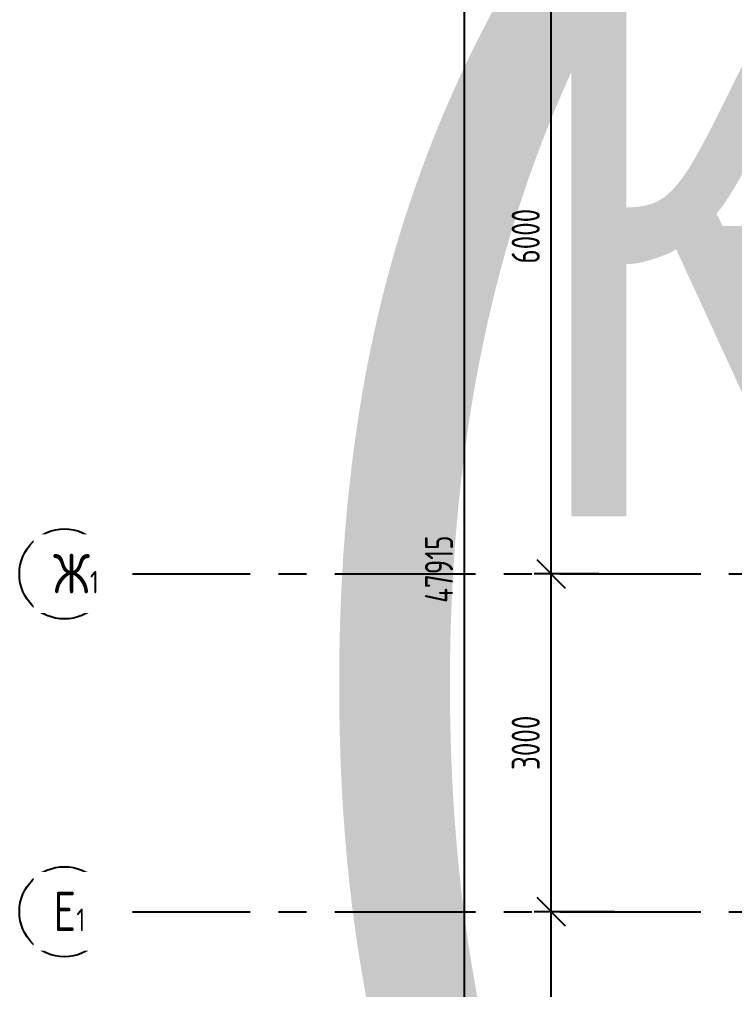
# Model space of a CAD drawing. Header units: millimetres. Extents: x -106726 to 8952771, y -150083 to 686385.
# Drawn here: x -13364 to -7013, y 167703 to 176321 of the extents above; entities that cross this region are included whole.
import ezdxf
from ezdxf.enums import TextEntityAlignment as Align

# ---------------------------------------------------------------- set-up
doc = ezdxf.new("R2018")
doc.units = ezdxf.units.MM
doc.linetypes.add('CENTER', pattern=[2, 1.25, -0.25, 0.25, -0.25])
doc.layers.get('Defpoints').update_dxf_attribs({"color": 8})
doc.layers.add('АР_Названия помещений', color=124, linetype='Continuous', lineweight=5, plot=False)
doc.layers.add('АР_Номер помещения', color=1, linetype='Continuous', lineweight=25)
doc.styles.add('ISOCPEUR', font='isocpeur.ttf', dxfattribs={"width": 0.7})
doc.styles.get("Standard").update_dxf_attribs({"font": 'arial.ttf'})
doc.styles.add('ГОСТ 2.304', font='isocpeur.ttf', dxfattribs={"width": 0.7})
doc.dimstyles.new('СПДС', dxfattribs={"dimscale": 100, "dimtxt": 2.5, "dimasz": 2.5, "dimexe": 1.5, "dimexo": 0, "dimgap": 1, "dimtad": 1, "dimdec": 0, "dimrnd": 1, "dimtxsty": 'ГОСТ 2.304', "dimblk": 'OBLIQUE', "dimcen": 2.5, "dimdle": 1.5, "dimadec": 0, "dimazin": 2, "dimtfac": 0.75, "dimtdec": 0, "dimtmove": 1, "dimatfit": 3, "dimfxl": 1, "dimtolj": 1, "dimarcsym": 1})

# ---------------------------------------------------------------- blocks, each defined once
blk = doc.blocks.new('_Oblique')
at = {"color": 8, "linetype": 'ByBlock', "lineweight": -2}
blk.add_line((-0.5, -0.5), (0.5, 0.5), dxfattribs=at)
blk = doc.blocks.new('*D999')
at = {"color": 8, "lineweight": -2, "ltscale": 100, "transparency": 16777216}
for p, q in [((-8642.7, 165245), (-8642.7, 168545)), ((-8219.3, 168395), (-8792.7, 168395)), ((-8079.8, 165395), (-8792.7, 165395))]:
    blk.add_line(p, q, dxfattribs=at)
at = {"layer": 'Defpoints', "color": 0, "ltscale": 100, "transparency": 16777216}
for p in [(-8642.7, 168395), (-8219.3, 168395), (-8079.8, 165395)]:
    blk.add_point(p, dxfattribs=at)
at = {"color": 8, "lineweight": -2, "ltscale": 100, "transparency": 16777216, "xscale": 250, "yscale": 250, "zscale": 250}
for p, rotation in [((-8642.7, 168395), 90), ((-8642.7, 165395), 270)]:
    blk.add_blockref('_Oblique', p, dxfattribs=dict(at, rotation=rotation))
at = {"color": 8, "ltscale": 100, "transparency": 16777216, "insert": (-8867.7, 166895), "char_height": 250, "attachment_point": 5, "rotation": 90, "style": 'ГОСТ 2.304'}
blk.add_mtext('\\A1;3000', dxfattribs=at)
blk = doc.blocks.new('*D980')
at = {"color": 8, "lineweight": -2, "ltscale": 100, "transparency": 16777216}
for p, q in [((-8642.7, 168245), (-8642.7, 171545)), ((-8219.3, 171395), (-8792.7, 171395)), ((-8079.8, 168395), (-8792.7, 168395))]:
    blk.add_line(p, q, dxfattribs=at)
at = {"layer": 'Defpoints', "color": 0, "ltscale": 100, "transparency": 16777216}
for p in [(-8642.7, 171395), (-8219.3, 171395), (-8079.8, 168395)]:
    blk.add_point(p, dxfattribs=at)
at = {"color": 8, "lineweight": -2, "ltscale": 100, "transparency": 16777216, "xscale": 250, "yscale": 250, "zscale": 250}
for p, rotation in [((-8642.7, 171395), 90), ((-8642.7, 168395), 270)]:
    blk.add_blockref('_Oblique', p, dxfattribs=dict(at, rotation=rotation))
at = {"color": 8, "ltscale": 100, "transparency": 16777216, "insert": (-8867.7, 169895), "char_height": 250, "attachment_point": 5, "rotation": 90, "style": 'ГОСТ 2.304'}
blk.add_mtext('\\A1;3000', dxfattribs=at)
blk = doc.blocks.new('*D981')
at = {"color": 8, "lineweight": -2, "ltscale": 100, "transparency": 16777216}
for p, q in [((-8642.7, 171245), (-8642.7, 177545)), ((-7988.5, 177395), (-8792.7, 177395)), ((-8219.3, 171395), (-8792.7, 171395))]:
    blk.add_line(p, q, dxfattribs=at)
at = {"layer": 'Defpoints', "color": 0, "ltscale": 100, "transparency": 16777216}
for p in [(-8642.7, 177395), (-7988.5, 177395), (-8219.3, 171395)]:
    blk.add_point(p, dxfattribs=at)
at = {"color": 8, "lineweight": -2, "ltscale": 100, "transparency": 16777216, "xscale": 250, "yscale": 250, "zscale": 250}
for p, rotation in [((-8642.7, 177395), 90), ((-8642.7, 171395), 270)]:
    blk.add_blockref('_Oblique', p, dxfattribs=dict(at, rotation=rotation))
at = {"color": 8, "ltscale": 100, "transparency": 16777216, "insert": (-8867.7, 174395), "char_height": 250, "attachment_point": 5, "rotation": 90, "style": 'ГОСТ 2.304'}
blk.add_mtext('\\A1;6000', dxfattribs=at)
blk = doc.blocks.new('*D987')
at = {"color": 8, "lineweight": -2, "ltscale": 100, "transparency": 16777216}
for p, q in [((-9413.3, 195545), (-9413.3, 147330)), ((-9469.1, 195395), (-9263.3, 195395)), ((-9469.1, 147480), (-9263.3, 147480))]:
    blk.add_line(p, q, dxfattribs=at)
at = {"layer": 'Defpoints', "color": 0, "ltscale": 100, "transparency": 16777216}
for p in [(-9469.1, 195395), (-9469.1, 147480), (-9413.3, 147480)]:
    blk.add_point(p, dxfattribs=at)
at = {"color": 8, "lineweight": -2, "ltscale": 100, "transparency": 16777216, "xscale": 250, "yscale": 250, "zscale": 250}
for p, rotation in [((-9413.3, 195395), 90), ((-9413.3, 147480), 270)]:
    blk.add_blockref('_Oblique', p, dxfattribs=dict(at, rotation=rotation))
at = {"color": 8, "ltscale": 100, "transparency": 16777216, "insert": (-9638.3, 171437.5), "char_height": 250, "attachment_point": 5, "rotation": 90, "style": 'ГОСТ 2.304'}
blk.add_mtext('\\A1;47915', dxfattribs=at)
blk = doc.blocks.new('*U479')
at = {"color": 8, "style": 'ISOCPEUR', "width": 0.7, "flags": 1}
blk.add_attdef('КАТЕГОРИЯ', (-499.2, -2092.2), '', height=250, dxfattribs=at)
at = {"layer": 'АР_Номер помещения', "color": 8, "style": 'ISOCPEUR', "width": 0.7}
blk.add_attdef('НОМЕР_ПОМЕЩЕНИЯ', text='', height=300, dxfattribs=at).set_placement((-12597.2, 9875.1), align=Align.MIDDLE_CENTER)
blk = doc.blocks.new('*U403')
at = {"color": 8, "style": 'ISOCPEUR', "width": 0.7, "flags": 1}
blk.add_attdef('КАТЕГОРИЯ', (-499.2, -2092.2), '', height=250, dxfattribs=at)
at = {"layer": 'АР_Номер помещения', "color": 8, "style": 'ISOCPEUR', "width": 0.7}
blk.add_attdef('НОМЕР_ПОМЕЩЕНИЯ', text='', height=300, dxfattribs=at).set_placement((3702.3, -4015.9), align=Align.MIDDLE_CENTER)

msp = doc.modelspace()

# ---------------------------------------------------------------- linework, layer by layer
at = {"linetype": 'CENTER', "ltscale": 1000}
for p, q in [((-12563.8, 171395), (70614.6, 171395)), ((-12563.8, 168395), (70614.6, 168395))]:
    msp.add_line(p, q, dxfattribs=at)
at = {"ltscale": 0.5}
for centre in [(-12963.8, 171395), (-12963.8, 168395)]:
    msp.add_circle(centre, 400, dxfattribs=at)

# ---------------------------------------------------------------- block references
ref = msp.add_blockref('*U403', (-2584.3, 302869.8))
lines = msp.add_mtext('\\W0.8000;Универсальное помещение с возможностью организации гимнастического зала (хореография)', dxfattribs={"layer": 'АР_Названия помещений', "color": 8, "insert": (-11214, 298226.8), "char_height": 10397.474, "width": 926.94, "attachment_point": 1})
ref.add_attrib('ИМЯ_ПОМЕЩЕНИЯ', '', (-11214, 298226.8), dxfattribs={"flags": 104}).embed_mtext(lines)
ref = msp.add_blockref('*U479', (11693.9, 171666.7))
lines = msp.add_mtext('\\W0.8000;Кабинет материальной технологии тип 2', dxfattribs={"layer": 'АР_Названия помещений', "color": 8, "insert": (-8891.8, 176799.3), "char_height": 4891.956, "width": 926.94, "attachment_point": 1})
ref.add_attrib('ИМЯ_ПОМЕЩЕНИЯ', '', (-8891.8, 176799.3), dxfattribs={"flags": 104}).embed_mtext(lines)

# ---------------------------------------------------------------- dimensions: what is measured, and where the dimension line sits
at = {"ltscale": 100}
for base, p1, p2, picture, middle in [((-9413.3, 147480), (-9469.1, 195395), (-9469.1, 147480), '*D987', (-9638.3, 171437.5)), ((-8642.7, 177395), (-8219.3, 171395), (-7988.5, 177395), '*D981', (-8867.7, 174395)), ((-8642.7, 171395), (-8079.8, 168395), (-8219.3, 171395), '*D980', (-8867.7, 169895)), ((-8642.7, 168395), (-8079.8, 165395), (-8219.3, 168395), '*D999', (-8867.7, 166895))]:
    dim = msp.add_linear_dim(base=base, p1=p1, p2=p2, angle=90, dimstyle='СПДС', override={"dimclrd": 8, "dimclre": 8, "dimclrt": 8}, dxfattribs=at)
    dim.commit()
    dim.dimension.update_dxf_attribs({"geometry": picture, "text_midpoint": middle})

# ---------------------------------------------------------------- next in the draw order: texts
at = {"char_height": 350, "width": 528.82, "attachment_point": 1, "line_spacing_factor": 1.149209, "style": 'ГОСТ 2.304', "bg_fill": 2}
for s, insert in [('{\\W0.8;Ж\\H0.57143x;1}', (-13063.6, 171572.8)), ('{\\W0.8;Е\\H0.57143x;1}', (-13063.6, 168572.8))]:
    msp.add_mtext(s, dxfattribs=dict(at, insert=insert))

doc.saveas('drawing.dxf')
